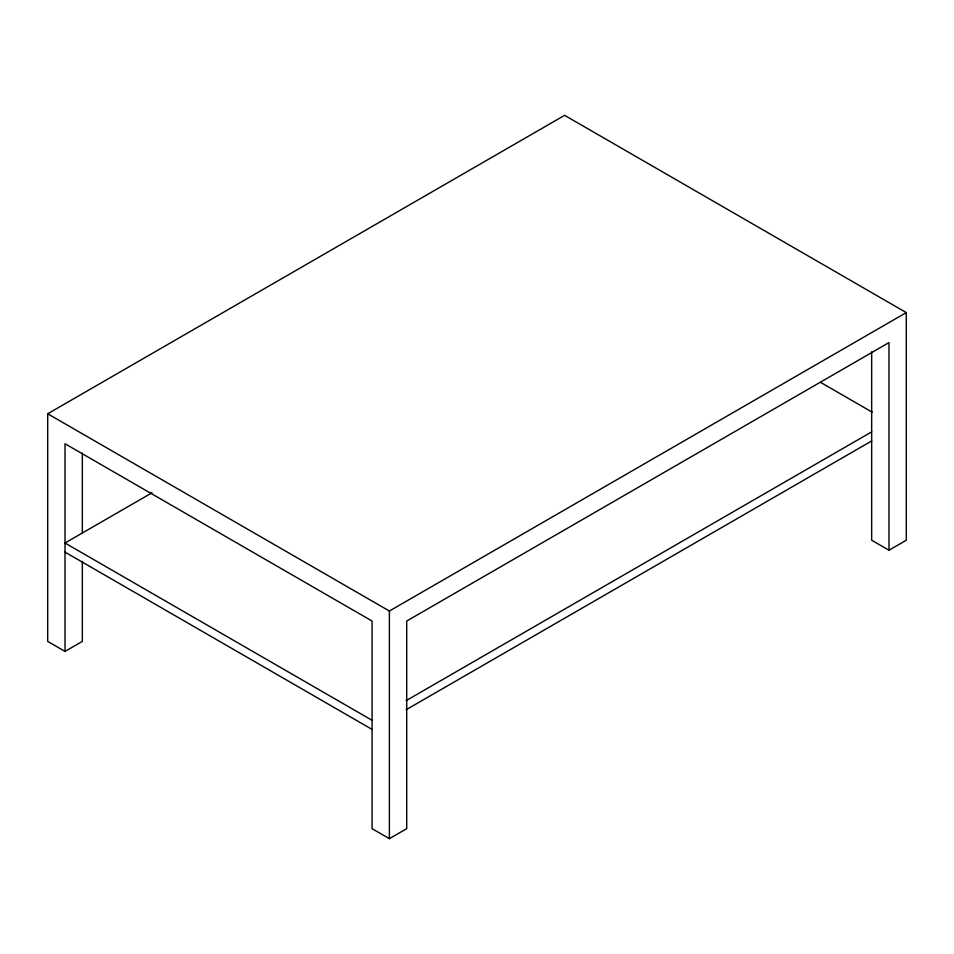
<?xml version="1.0" encoding="UTF-8"?>
<svg xmlns="http://www.w3.org/2000/svg" width="954" height="954" viewBox="0 0 954 954"><rect width="100%" height="100%" fill="white"/><g stroke="black" fill="none" stroke-linecap="round" stroke-linejoin="round"><path stroke-width="1.43" d="M82.33 561.393L82.33 641.398L65.015 651.391L47.7 641.398L47.7 413.774L564.613 115.339L906.3 312.602L906.3 540.226L888.985 550.231L871.67 540.226L871.67 351.859M151.96 492.824L65.015 543.017L372.072 720.306M47.7 413.774L389.387 611.037L906.3 312.602M406.154 700.63L871.67 431.864M406.154 709.728L871.67 440.963M65.015 651.391L65.015 443.753L372.072 621.042L372.072 828.668L389.387 838.661L406.702 828.668L406.702 621.042L888.985 342.593L888.985 550.231M820.607 382.387L872.218 412.188M65.015 552.127L372.072 729.405M389.387 611.037L389.387 838.661M82.33 453.019L82.33 533.024"/></g></svg>
